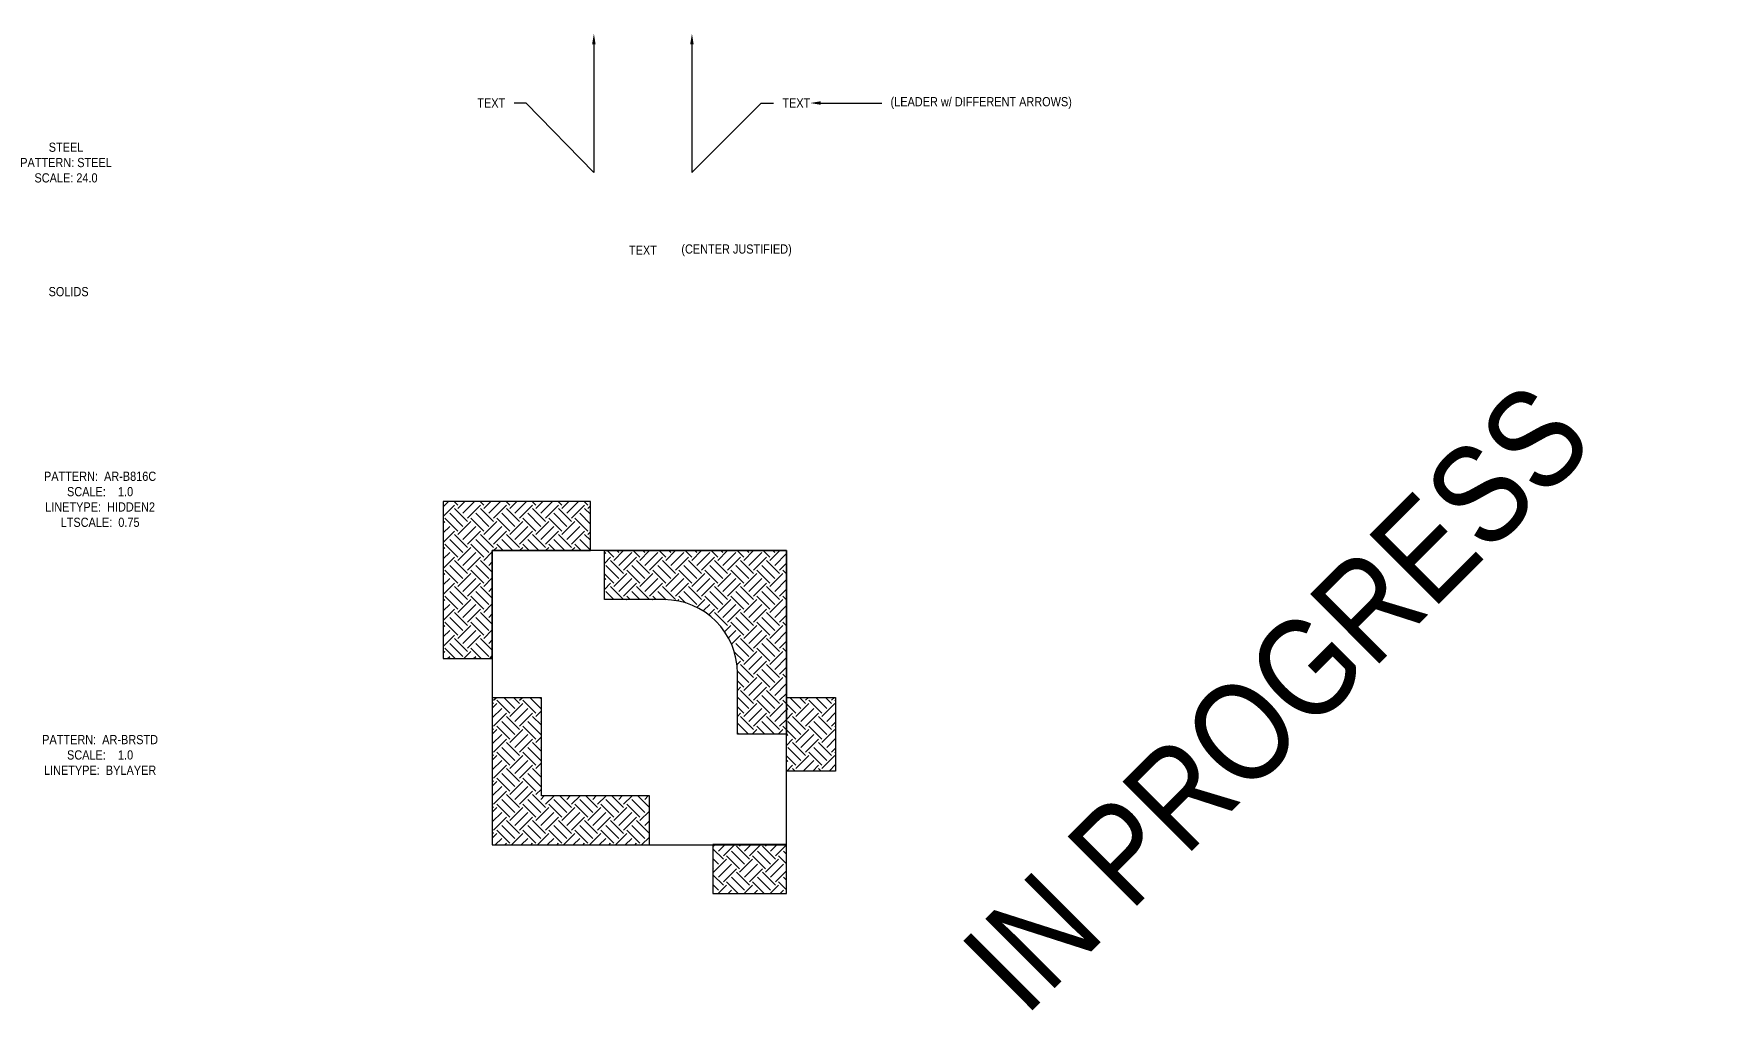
# Model space of a CAD drawing. Header units: inches. Extents: x -2661 to 42767, y -1222 to 9099.
# Drawn here: x 5270.2 to 5682.2, y 1189.7 to 1428.6 of the extents above; entities that cross this region are included whole.
import ezdxf
from ezdxf import colors
from ezdxf.entities.mleader import LeaderData, LeaderLine
from ezdxf.math import Vec2, Vec3

# ---------------------------------------------------------------- set-up
doc = ezdxf.new("R2010")
doc.units = ezdxf.units.IN
doc.header["$LTSCALE"] = 12
doc.header["$MEASUREMENT"] = 0
doc.layers.add('S-ANNO-NONPLOT', color=253, linetype='CONTINUOUS', plot=False, transparency=0.5)
for name, color, linetype in [('S-ANNO-NOTE', 4, 'CONTINUOUS'), ('S-FNDN-WALL', 4, 'CONTINUOUS'), ('S-ROOM-NAME', 251, 'CONTINUOUS')]:
    doc.layers.add(name, color=color, linetype=linetype)
doc.layers.add('S-HATCH-SOIL', color=7, linetype='CONTINUOUS', true_color=0x8f8f8f, transparency=0.8)
doc.styles.add('Arial', font='arial.ttf', dxfattribs={"width": 0.85})
pattern_1 = [(45, (-2311.32, -1757.3655), (4e-16, 6.363961), [4.5, -4.5]), (45, (-2312.513, -1756.1723), (4e-16, 6.363961), [4.5, -4.5]), (45, (-2313.7064, -1754.979), (4e-16, 6.363961), [4.5, -4.5]), (135, (-2313.7064, -1754.1835), (-6.363961, 1e-15), [4.5, -4.5]), (135, (-2312.513, -1752.9903), (-6.363961, 1e-15), [4.5, -4.5]), (135, (-2311.32, -1751.797), (-6.363961, 1e-15), [4.5, -4.5])]

msp = doc.modelspace()

# ---------------------------------------------------------------- hatches: boundary and pattern name
at = {"layer": 'S-HATCH-SOIL'}
h = msp.add_hatch(dxfattribs=at)
h.set_pattern_fill('EARTH', color=256, scale=18, angle=45, style=0)
h.set_pattern_definition(pattern_1)
h.paths.add_polyline_path([(5382.41248, 1302.13793), (5406.41248, 1302.13793), (5406.41248, 1314.13793), (5370.41248, 1314.13793), (5370.41248, 1275.70727), (5382.41248, 1275.70727)])
h = msp.add_hatch(dxfattribs=at)
h.set_pattern_fill('EARTH', color=256, scale=18, angle=45, style=0)
h.set_pattern_definition(pattern_1)
edge = h.paths.add_edge_path()
edge.add_line((5454.41248, 1257.2073), (5442.41248, 1257.2073))
edge.add_line((5442.41248, 1257.2073), (5442.41248, 1272.13793))
edge.add_arc((5424.41248, 1272.13793), 18, 360, 450)
edge.add_line((5424.41248, 1290.13793), (5409.846, 1290.13793))
edge.add_line((5409.846, 1290.13793), (5409.846, 1302.13793))
edge.add_line((5409.846, 1302.13793), (5454.41248, 1302.13793))
edge.add_line((5454.41248, 1302.13793), (5454.41248, 1257.2073))
h = msp.add_hatch(dxfattribs=at)
h.set_pattern_fill('EARTH', color=256, scale=18, angle=45, style=0)
h.set_pattern_definition(pattern_1)
h.paths.add_polyline_path([(5394.41248, 1242.13793), (5394.41248, 1266.13793), (5382.41248, 1266.13793), (5382.41248, 1230.13793), (5420.84314, 1230.13793), (5420.84314, 1242.13793)])
h = msp.add_hatch(dxfattribs=at)
h.set_pattern_fill('EARTH', color=256, scale=18, angle=45, style=0)
h.set_pattern_definition(pattern_1)
h.paths.add_polyline_path([(5454.41248, 1266.2073), (5466.41248, 1266.2073), (5466.41248, 1248.2073), (5454.41248, 1248.2073)])
h = msp.add_hatch(dxfattribs=at)
h.set_pattern_fill('EARTH', color=256, scale=18, angle=45, style=0)
h.set_pattern_definition([(45, (-2293.2505, -1757.282), (4e-16, 6.363961), [4.5, -4.5]), (45, (-2294.4438, -1756.089), (4e-16, 6.363961), [4.5, -4.5]), (45, (-2295.637, -1754.8957), (4e-16, 6.363961), [4.5, -4.5]), (135, (-2295.637, -1754.1002), (-6.363961, 1e-15), [4.5, -4.5]), (135, (-2294.4438, -1752.907), (-6.363961, 1e-15), [4.5, -4.5]), (135, (-2293.2505, -1751.7138), (-6.363961, 1e-15), [4.5, -4.5])])
h.paths.add_polyline_path([(5436.41248, 1230.22124), (5436.41248, 1218.22124), (5454.41248, 1218.22124), (5454.41248, 1230.22124)])

# ---------------------------------------------------------------- linework, layer by layer
at = {"layer": 'S-ANNO-NONPLOT', "linetype": 'ByBlock'}
for p, q in [((5409.846, 1302.13793), (5454.41248, 1302.13793)), ((5454.41248, 1302.13793), (5454.41248, 1257.2073))]:
    msp.add_line(p, q, dxfattribs=at)
for points in [[(5382.41248, 1302.13793), (5406.41248, 1302.13793), (5406.41248, 1314.13793), (5370.41248, 1314.13793), (5370.41248, 1275.70727), (5382.41248, 1275.70727), (5382.41248, 1302.13793)], [(5394.41248, 1242.13793), (5394.41248, 1266.13793), (5382.41248, 1266.13793), (5382.41248, 1230.13793), (5420.84314, 1230.13793), (5420.84314, 1242.13793), (5394.41248, 1242.13793)]]:
    msp.add_lwpolyline(points, dxfattribs=at)
msp.add_lwpolyline([(5454.41248, 1257.2073), (5442.41248, 1257.2073), (5442.41248, 1272.13793, 0.414213562), (5424.41248, 1290.13793), (5409.846, 1290.13793), (5409.846, 1302.13793), (5454.41248, 1302.13793), (5454.41248, 1257.2073)], format="xyb", dxfattribs=at)
for points in [[(5454.41248, 1266.2073), (5466.41248, 1266.2073), (5466.41248, 1248.2073), (5454.41248, 1248.2073)], [(5436.41248, 1230.22124), (5436.41248, 1218.22124), (5454.41248, 1218.22124), (5454.41248, 1230.22124)]]:
    msp.add_lwpolyline(points, close=True, dxfattribs=at)
at = {"layer": 'S-FNDN-WALL', "linetype": 'Continuous'}
msp.add_lwpolyline([(5382.41248, 1302.13793), (5382.41248, 1230.13793), (5454.41248, 1230.13793), (5454.41248, 1302.13793)], close=True, dxfattribs=at)

# ---------------------------------------------------------------- texts
at = {"layer": 'S-ANNO-NOTE', "char_height": 2.25, "attachment_point": 5, "style": 'Arial'}
for s, insert, width in [('STEEL\\PPATTERN:^ISTEEL \\PSCALE:^I24.0', (5278.07259, 1397.07893), 58.8453495), ('TEXT', (5419.26849, 1375.65327), 17.834573), ('SOLIDS', (5278.70424, 1365.49959), 58.8453495), ('PATTERN:  AR-B816C\\PSCALE:    1.0\\PLINETYPE:  HIDDEN2\\PLTSCALE:  0.75', (5286.41248, 1314.68361), 58.8453495), ('PATTERN:  AR-BRSTD\\PSCALE:    1.0\\PLINETYPE:  BYLAYER', (5286.41248, 1252.14714), 58.8453495)]:
    msp.add_mtext(s, dxfattribs=dict(at, insert=insert, width=width))
at = {"layer": 'S-ANNO-NOTE', "color": 191, "insert": (5428.68392, 1375.59968), "char_height": 2.25, "width": 31.4422913, "attachment_point": 4, "style": 'Arial'}
msp.add_mtext('(CENTER JUSTIFIED)', dxfattribs=at)
at = {"layer": 'S-ROOM-NAME', "ltscale": 0.25, "insert": (5574.41248, 1266.13793), "char_height": 24, "width": 258.4002337, "attachment_point": 5, "rotation": 45, "style": 'Arial'}
msp.add_mtext('{\\fArial|b0|i0|c0|p34;IN PROGRESS}', dxfattribs=at)

# ---------------------------------------------------------------- leaders
at = {"layer": 'S-ANNO-NOTE'}
ml = msp.add_multileader_mtext('Standard', dxfattribs=at)
ml.set_content('TEXT', color=4, style='Arial')
ml.set_leader_properties(color=2)
ml.build(insert=Vec2(0, 0))
ml.multileader.update_dxf_attribs({"dogleg_length": 0.36, "arrow_head_size": 2.625, "scale": 24})
ctx = ml.context
ctx.base_point, ctx.scale, ctx.char_height, ctx.arrow_head_size, ctx.landing_gap_size, ctx.plane_origin = Vec3(5376.69399, 1411.65327), 24, 2.25, 2.625, 2.16, Vec3(5434.00471, 1709.9881)
ctx.text_align_type = 2
notes = []
notes.append((ctx, [(0, (1, 1, 0), (5390.72601, 1411.65327), (-1, 0), 3, [(1, [(5407.26849, 1428.62384), (5407.26849, 1394.68271)], 0, [])])]))
ctx.mtext.insert, ctx.mtext.width, ctx.mtext.alignment, ctx.mtext.flow_direction = Vec3(5385.56601, 1412.77827), 48, 3, 5
ml = msp.add_multileader_mtext('Standard', dxfattribs=at)
ml.set_content('TEXT', color=4, style='Arial')
ml.set_leader_properties(color=2)
ml.build(insert=Vec2(0, 0))
ml.multileader.update_dxf_attribs({"dogleg_length": 0.36, "arrow_head_size": 2.625, "scale": 24})
ctx = ml.context
ctx.base_point, ctx.scale, ctx.char_height, ctx.arrow_head_size, ctx.landing_gap_size, ctx.plane_origin = Vec3(5451.23905, 1411.65327), 24, 2.25, 2.625, 2.16, Vec3(5404.53226, 1709.9881)
notes.append((ctx, [(0, (1, 1, 0), (5448.23905, 1411.65327), (1, 0), 3, [(1, [(5431.26849, 1428.62384), (5431.26849, 1394.68271)], 0, [])])]))
ctx.mtext.insert, ctx.mtext.width, ctx.mtext.flow_direction = Vec3(5453.39905, 1412.77827), 48, 5
at = {"layer": 'S-ANNO-NOTE', "color": 191}
ml = msp.add_multileader_mtext('Standard', dxfattribs=at)
ml.set_content('(LEADER w/ DIFFERENT ARROWS)', color=191, style='Arial')
ml.set_leader_properties(color=191)
ml.build(insert=Vec2(0, 0))
ml.multileader.update_dxf_attribs({"text_right_attachment_type": 3, "dogleg_length": 0.36, "arrow_head_size": 2.625, "scale": 24})
ctx = ml.context
ctx.base_point, ctx.scale, ctx.char_height, ctx.arrow_head_size, ctx.landing_gap_size, ctx.plane_origin = Vec3(5477.72117, 1411.65327), 24, 2.25, 2.625, 2.16, Vec3(5430.14932, 1708.7615)
ctx.right_attachment = 3
notes.append((ctx, [(0, (1, 1, 0), (5474.72117, 1411.65327), (1, 0), 3, [(0, [(5460.19039, 1411.65327)], 0, [])])]))
ctx.mtext.insert, ctx.mtext.width, ctx.mtext.defined_height, ctx.mtext.flow_direction = Vec3(5479.88117, 1413.10902), 59.9425078, 9.16283, 5
for ctx, leaders in notes:
    for number, flags, end, landing, length, lines in leaders:
        leader = LeaderData()
        leader.index, (leader.has_last_leader_line, leader.has_dogleg_vector, leader.attachment_direction) = number, flags
        leader.last_leader_point, leader.dogleg_vector, leader.dogleg_length = Vec3(end), Vec3(landing), length
        for number, points, colour, breaks in lines:
            line = LeaderLine()
            line.index, line.vertices, line.color, line.breaks = number, Vec3.list(points), colors.encode_raw_color(colour), breaks
            leader.lines.append(line)
        ctx.leaders.append(leader)

doc.saveas('drawing.dxf')
